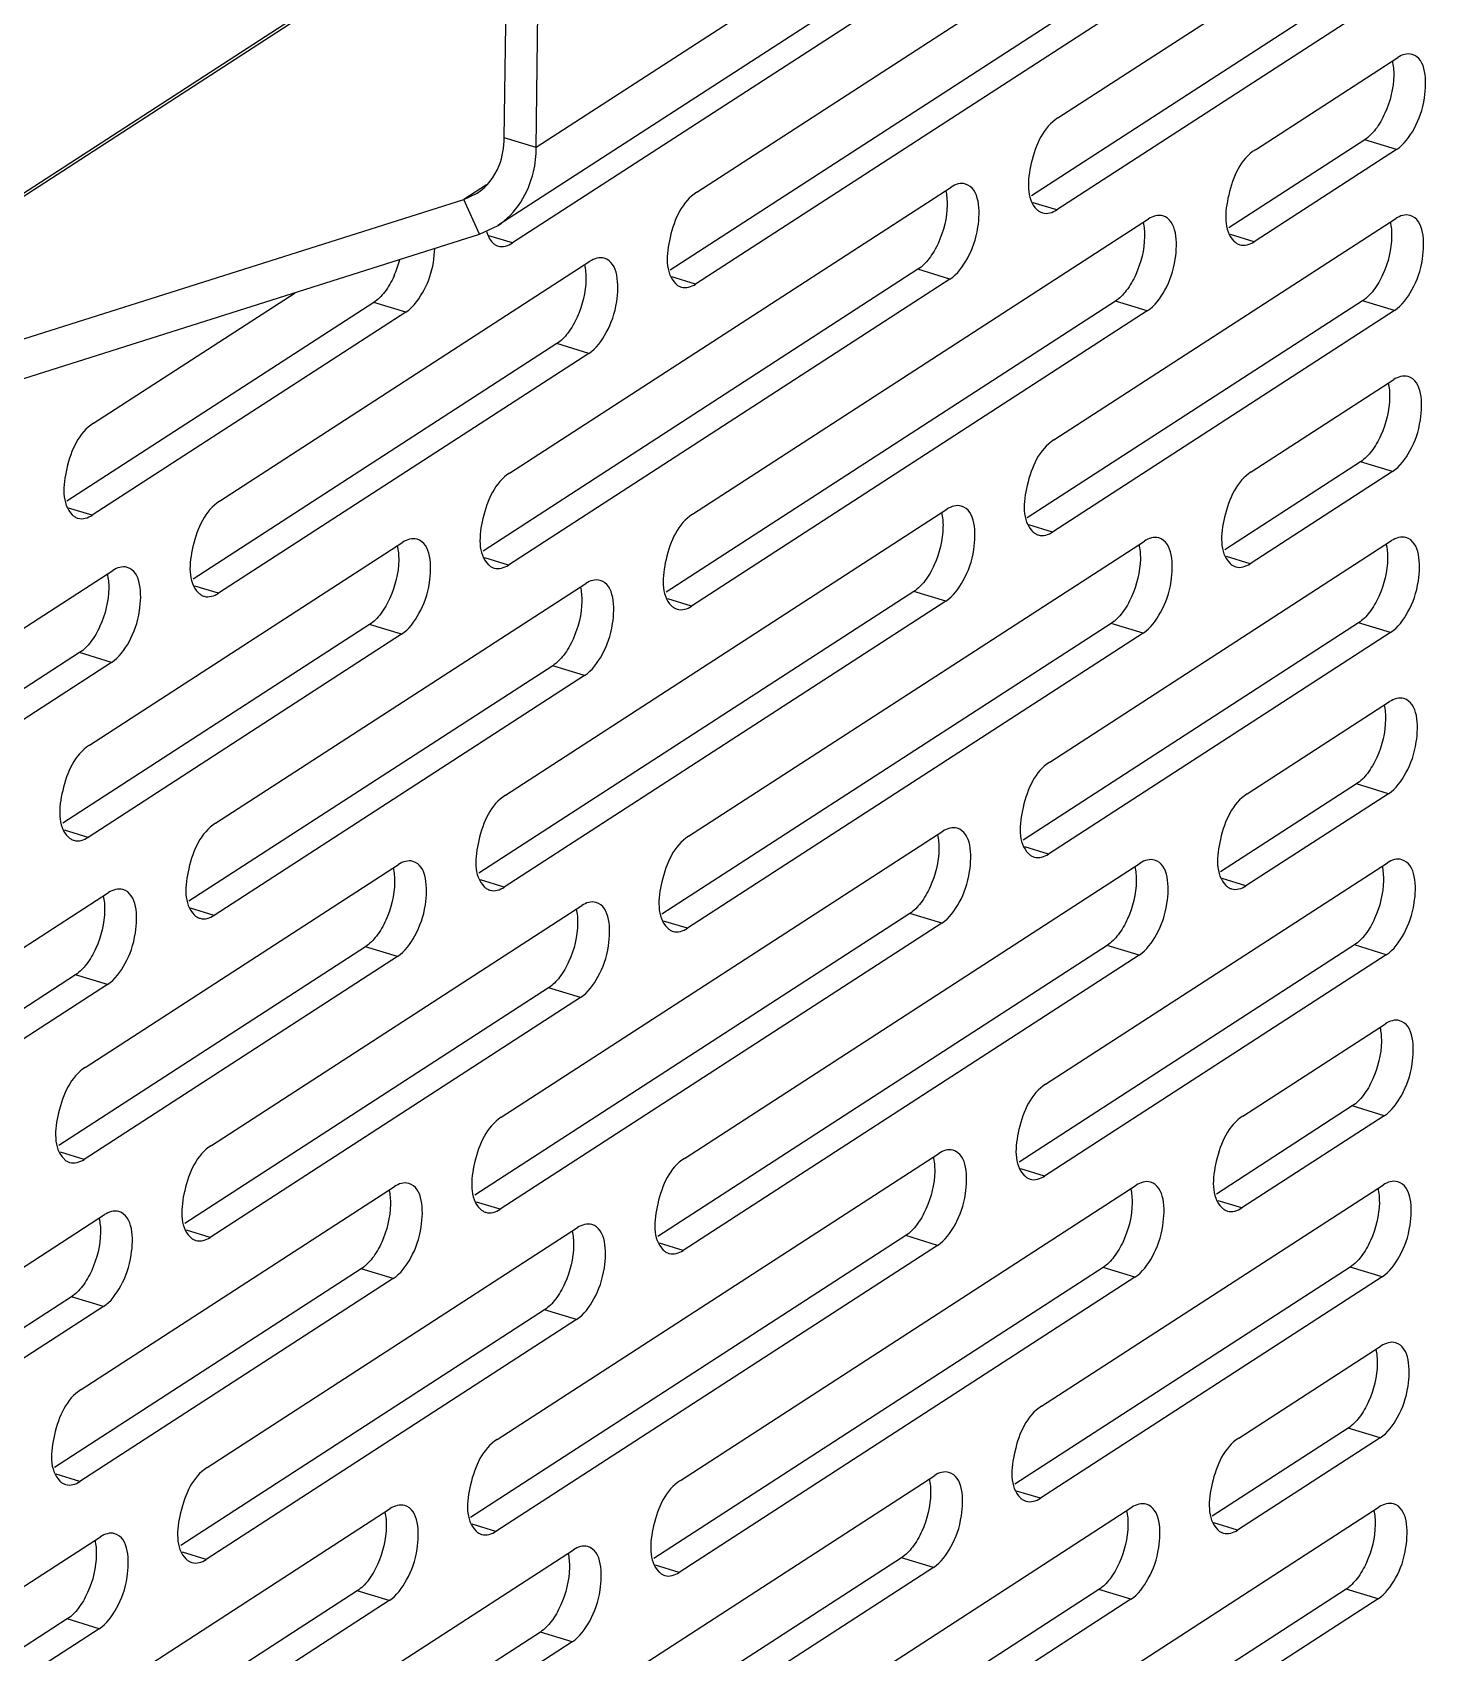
# Model space of a CAD drawing. Header units: millimetres. Extents: x -177 to 18421, y -5017 to 3255.
# Drawn here: x 4850.96 to 4864.6, y -3704.24 to -3688.43 of the extents above; entities that cross this region are included whole.
import ezdxf

# ---------------------------------------------------------------- set-up
doc = ezdxf.new("R2010")
doc.units = ezdxf.units.MM
doc.header["$LTSCALE"] = 46.255
doc.layers.get('0').update_dxf_attribs({"linetype": 'CONTINUOUS'})

msp = doc.modelspace()

# ---------------------------------------------------------------- linework, layer by layer
at = {"color": 3, "linetype": 'Continuous'}
for p, q in [((4874.854, -3677.267), (4855.881, -3689.556)), ((4874.481, -3678.029), (4855.507, -3690.318)), ((4857.448, -3689.991), (4861.896, -3687.11)), ((4860.972, -3689.266), (4864.308, -3687.106)), ((4859.958, -3687.697), (4855.649, -3690.487)), ((4861.884, -3688.008), (4857.436, -3690.888)), ((4864.297, -3688.003), (4860.961, -3690.164)), ((4855.881, -3689.556), (4855.898, -3688.232)), ((4862.898, -3689.577), (4864.288, -3688.677)), ((4864.277, -3689.575), (4862.886, -3690.475)), ((4855.621, -3692.732), (4859.93, -3689.941)), ((4855.328, -3690.402), (4855.509, -3690.316)), ((4857.407, -3693.133), (4861.855, -3690.252)), ((4860.932, -3692.409), (4864.268, -3690.248)), ((4846.835, -3693.089), (4855.328, -3690.402)), ((4852.791, -3693.006), (4856.405, -3690.666)), ((4851.56, -3692.245), (4853.527, -3690.972)), ((4859.918, -3690.839), (4855.609, -3693.63)), ((4854.607, -3691.163), (4851.549, -3693.143)), ((4861.844, -3691.15), (4857.396, -3694.031)), ((4864.256, -3691.146), (4860.92, -3693.307)), ((4856.394, -3691.564), (4852.78, -3693.904)), ((4862.858, -3692.72), (4864.248, -3691.819)), ((4864.236, -3692.717), (4862.846, -3693.617)), ((4855.58, -3695.875), (4859.889, -3693.084)), ((4851.52, -3695.388), (4854.578, -3693.407)), ((4857.367, -3696.276), (4861.815, -3693.395)), ((4860.892, -3695.551), (4864.228, -3693.391)), ((4848.76, -3695.617), (4851.749, -3693.682)), ((4852.751, -3696.149), (4856.365, -3693.808)), ((4859.878, -3693.982), (4855.569, -3696.772)), ((4854.567, -3694.305), (4851.509, -3696.286)), ((4861.804, -3694.293), (4857.356, -3697.173)), ((4864.216, -3694.288), (4860.88, -3696.449)), ((4851.737, -3694.579), (4848.749, -3696.515)), ((4856.353, -3694.706), (4852.739, -3697.047)), ((4862.817, -3695.862), (4864.207, -3694.962)), ((4864.196, -3695.86), (4862.806, -3696.76)), ((4855.54, -3699.017), (4859.849, -3696.226)), ((4851.48, -3698.53), (4854.538, -3696.55)), ((4857.327, -3699.418), (4861.775, -3696.537)), ((4860.851, -3698.694), (4864.187, -3696.533)), ((4848.72, -3698.76), (4851.708, -3696.824)), ((4852.711, -3699.291), (4856.325, -3696.951)), ((4859.838, -3697.124), (4855.529, -3699.915)), ((4854.526, -3697.448), (4851.468, -3699.428)), ((4861.763, -3697.435), (4857.315, -3700.316)), ((4864.176, -3697.431), (4860.84, -3699.592)), ((4851.697, -3697.722), (4848.708, -3699.658)), ((4856.313, -3697.849), (4852.699, -3700.189)), ((4862.777, -3699.005), (4864.167, -3698.104)), ((4864.156, -3699.002), (4862.766, -3699.902)), ((4855.5, -3702.16), (4859.809, -3699.369)), ((4857.287, -3702.561), (4861.735, -3699.68)), ((4860.811, -3701.836), (4864.147, -3699.676)), ((4851.439, -3701.673), (4854.498, -3699.692)), ((4848.68, -3701.902), (4851.668, -3699.967)), ((4852.67, -3702.434), (4856.284, -3700.093)), ((4859.797, -3700.267), (4855.488, -3703.057)), ((4854.486, -3700.59), (4851.428, -3702.571)), ((4861.723, -3700.578), (4857.275, -3703.458)), ((4864.136, -3700.573), (4860.8, -3702.734)), ((4851.657, -3700.864), (4848.668, -3702.8)), ((4856.273, -3700.991), (4852.659, -3703.332)), ((4862.737, -3702.147), (4864.127, -3701.247)), ((4864.115, -3702.145), (4862.725, -3703.045)), ((4855.46, -3705.302), (4859.769, -3702.511)), ((4851.399, -3704.815), (4854.457, -3702.835)), ((4857.246, -3705.703), (4861.694, -3702.822)), ((4860.771, -3704.979), (4864.107, -3702.818)), ((4848.639, -3705.045), (4851.628, -3703.109)), ((4852.63, -3705.576), (4856.244, -3703.236)), ((4859.757, -3703.409), (4855.448, -3706.2)), ((4854.446, -3703.733), (4851.388, -3705.713)), ((4861.683, -3703.72), (4857.235, -3706.601)), ((4864.095, -3703.716), (4860.759, -3705.876)), ((4851.616, -3704.007), (4848.628, -3705.943)), ((4856.233, -3704.134), (4852.619, -3706.474))]:
    msp.add_line(p, q, dxfattribs=at)
at = {"color": 7, "linetype": 'Continuous'}
for p, q in [((4855.601, -3686.942), (4846.668, -3692.727)), ((4855.601, -3686.974), (4846.683, -3692.75)), ((4861.573, -3687.913), (4857.189, -3690.752)), ((4863.985, -3687.908), (4860.713, -3690.027)), ((4855.569, -3689.461), (4855.586, -3688.137)), ((4855.881, -3689.556), (4855.569, -3689.461)), ((4863.965, -3689.48), (4862.639, -3690.338)), ((4864.277, -3689.575), (4863.965, -3689.48)), ((4855.395, -3689.921), (4855.175, -3690.063)), ((4855.175, -3690.063), (4855.304, -3690.002)), ((4846.683, -3692.75), (4855.175, -3690.063)), ((4855.328, -3690.402), (4855.175, -3690.063)), ((4860.961, -3690.164), (4860.729, -3690.094)), ((4855.649, -3690.487), (4855.418, -3690.417)), ((4862.886, -3690.475), (4862.655, -3690.404)), ((4859.606, -3690.744), (4855.362, -3693.493)), ((4857.436, -3690.888), (4857.205, -3690.818)), ((4859.918, -3690.839), (4859.606, -3690.744)), ((4854.295, -3691.068), (4851.302, -3693.007)), ((4854.607, -3691.163), (4854.295, -3691.068)), ((4861.532, -3691.055), (4857.149, -3693.894)), ((4863.945, -3691.051), (4860.673, -3693.17)), ((4861.844, -3691.15), (4861.532, -3691.055)), ((4864.256, -3691.146), (4863.945, -3691.051)), ((4856.082, -3691.469), (4852.532, -3693.768)), ((4856.394, -3691.564), (4856.082, -3691.469)), ((4863.925, -3692.622), (4862.599, -3693.481)), ((4864.236, -3692.717), (4863.925, -3692.622)), ((4851.549, -3693.143), (4851.318, -3693.073)), ((4860.92, -3693.307), (4860.689, -3693.236)), ((4855.609, -3693.63), (4855.378, -3693.56)), ((4862.846, -3693.617), (4862.615, -3693.547)), ((4852.78, -3693.904), (4852.548, -3693.834)), ((4859.566, -3693.887), (4855.322, -3696.636)), ((4857.396, -3694.031), (4857.165, -3693.96)), ((4859.878, -3693.982), (4859.566, -3693.887)), ((4854.255, -3694.21), (4851.261, -3696.149)), ((4854.567, -3694.305), (4854.255, -3694.21)), ((4861.492, -3694.198), (4857.108, -3697.037)), ((4863.904, -3694.193), (4860.633, -3696.312)), ((4861.804, -3694.293), (4861.492, -3694.198)), ((4864.216, -3694.288), (4863.904, -3694.193)), ((4851.425, -3694.484), (4848.501, -3696.378)), ((4851.737, -3694.579), (4851.425, -3694.484)), ((4856.042, -3694.611), (4852.492, -3696.91)), ((4856.353, -3694.706), (4856.042, -3694.611)), ((4863.884, -3695.765), (4862.559, -3696.623)), ((4864.196, -3695.86), (4863.884, -3695.765)), ((4851.509, -3696.286), (4851.277, -3696.215)), ((4860.88, -3696.449), (4860.649, -3696.379)), ((4855.569, -3696.772), (4855.338, -3696.702)), ((4862.806, -3696.76), (4862.575, -3696.689)), ((4852.739, -3697.047), (4852.508, -3696.976)), ((4859.526, -3697.029), (4855.281, -3699.778)), ((4857.356, -3697.173), (4857.124, -3697.103)), ((4859.838, -3697.124), (4859.526, -3697.029)), ((4854.215, -3697.353), (4851.221, -3699.292)), ((4854.526, -3697.448), (4854.215, -3697.353)), ((4861.452, -3697.34), (4857.068, -3700.179)), ((4863.864, -3697.336), (4860.593, -3699.455)), ((4861.763, -3697.435), (4861.452, -3697.34)), ((4864.176, -3697.431), (4863.864, -3697.336)), ((4851.385, -3697.627), (4848.461, -3699.521)), ((4851.697, -3697.722), (4851.385, -3697.627)), ((4856.002, -3697.754), (4852.452, -3700.053)), ((4856.313, -3697.849), (4856.002, -3697.754)), ((4863.844, -3698.907), (4862.518, -3699.766)), ((4864.156, -3699.002), (4863.844, -3698.907)), ((4851.468, -3699.428), (4851.237, -3699.358)), ((4860.84, -3699.592), (4860.609, -3699.521)), ((4862.766, -3699.902), (4862.534, -3699.832)), ((4855.529, -3699.915), (4855.297, -3699.845)), ((4852.699, -3700.189), (4852.468, -3700.119)), ((4859.486, -3700.172), (4855.241, -3702.921)), ((4857.315, -3700.316), (4857.084, -3700.245)), ((4859.797, -3700.267), (4859.486, -3700.172)), ((4854.174, -3700.495), (4851.181, -3702.434)), ((4854.486, -3700.59), (4854.174, -3700.495)), ((4861.412, -3700.483), (4857.028, -3703.322)), ((4863.824, -3700.478), (4860.552, -3702.597)), ((4861.723, -3700.578), (4861.412, -3700.483)), ((4864.136, -3700.573), (4863.824, -3700.478)), ((4851.345, -3700.769), (4848.421, -3702.663)), ((4851.657, -3700.864), (4851.345, -3700.769)), ((4855.961, -3700.896), (4852.412, -3703.195)), ((4856.273, -3700.991), (4855.961, -3700.896)), ((4863.804, -3702.05), (4862.478, -3702.908)), ((4864.115, -3702.145), (4863.804, -3702.05)), ((4851.428, -3702.571), (4851.197, -3702.5)), ((4860.8, -3702.734), (4860.568, -3702.664)), ((4855.488, -3703.057), (4855.257, -3702.987)), ((4862.725, -3703.045), (4862.494, -3702.974)), ((4852.659, -3703.332), (4852.428, -3703.261)), ((4859.445, -3703.314), (4855.201, -3706.063)), ((4859.757, -3703.409), (4859.445, -3703.314)), ((4857.275, -3703.458), (4857.044, -3703.388)), ((4861.371, -3703.625), (4856.988, -3706.464)), ((4863.784, -3703.621), (4860.512, -3705.74)), ((4861.683, -3703.72), (4861.371, -3703.625)), ((4864.095, -3703.716), (4863.784, -3703.621)), ((4854.134, -3703.638), (4851.14, -3705.577)), ((4854.446, -3703.733), (4854.134, -3703.638)), ((4851.305, -3703.912), (4848.381, -3705.806)), ((4851.616, -3704.007), (4851.305, -3703.912)), ((4855.921, -3704.039), (4852.371, -3706.338)), ((4856.233, -3704.134), (4855.921, -3704.039))]:
    msp.add_line(p, q, dxfattribs=at)
msp.add_arc((4853.586, -3690.401), 0.995, 335.7947, 345.5563, dxfattribs=at)
for points in [[(4864.234, -3688.71), (4864.245, -3688.756), (4864.249, -3688.804), (4864.249, -3688.851)], [(4864.249, -3688.851), (4864.247, -3688.977), (4864.215, -3689.105), (4864.163, -3689.221)], [(4864.163, -3689.221), (4864.138, -3689.276), (4864.108, -3689.329), (4864.072, -3689.377)], [(4864.072, -3689.377), (4864.042, -3689.416), (4864.006, -3689.453), (4863.965, -3689.48)], [(4855.519, -3689.731), (4855.552, -3689.645), (4855.568, -3689.552), (4855.569, -3689.461)], [(4855.305, -3690.002), (4855.401, -3689.939), (4855.477, -3689.838), (4855.519, -3689.731)], [(4859.876, -3689.975), (4859.887, -3690.021), (4859.891, -3690.068), (4859.89, -3690.115)], [(4859.89, -3690.115), (4859.889, -3690.242), (4859.857, -3690.37), (4859.805, -3690.485)], [(4861.802, -3690.286), (4861.813, -3690.331), (4861.817, -3690.379), (4861.816, -3690.426)], [(4864.214, -3690.281), (4864.225, -3690.327), (4864.229, -3690.375), (4864.228, -3690.422)], [(4859.805, -3690.485), (4859.78, -3690.54), (4859.75, -3690.593), (4859.713, -3690.641)], [(4861.816, -3690.426), (4861.814, -3690.553), (4861.783, -3690.681), (4861.731, -3690.796)], [(4864.228, -3690.422), (4864.227, -3690.549), (4864.195, -3690.677), (4864.143, -3690.792)], [(4859.713, -3690.641), (4859.683, -3690.68), (4859.648, -3690.717), (4859.606, -3690.744)], [(4854.493, -3690.809), (4854.469, -3690.864), (4854.439, -3690.917), (4854.402, -3690.965)], [(4856.352, -3690.699), (4856.363, -3690.745), (4856.366, -3690.793), (4856.366, -3690.84)], [(4861.731, -3690.796), (4861.706, -3690.851), (4861.676, -3690.904), (4861.639, -3690.952)], [(4864.143, -3690.792), (4864.118, -3690.847), (4864.088, -3690.9), (4864.052, -3690.948)], [(4854.402, -3690.965), (4854.372, -3691.004), (4854.337, -3691.041), (4854.295, -3691.068)], [(4856.366, -3690.84), (4856.364, -3690.966), (4856.332, -3691.094), (4856.28, -3691.21)], [(4861.639, -3690.952), (4861.609, -3690.991), (4861.574, -3691.028), (4861.532, -3691.055)], [(4864.052, -3690.948), (4864.021, -3690.987), (4863.986, -3691.024), (4863.945, -3691.051)], [(4856.28, -3691.21), (4856.256, -3691.265), (4856.225, -3691.318), (4856.189, -3691.366)], [(4856.189, -3691.366), (4856.159, -3691.405), (4856.124, -3691.442), (4856.082, -3691.469)], [(4864.194, -3691.853), (4864.205, -3691.898), (4864.209, -3691.946), (4864.208, -3691.993)], [(4864.208, -3691.993), (4864.207, -3692.12), (4864.175, -3692.248), (4864.123, -3692.363)], [(4864.123, -3692.363), (4864.098, -3692.418), (4864.068, -3692.471), (4864.031, -3692.519)], [(4864.031, -3692.519), (4864.001, -3692.558), (4863.966, -3692.595), (4863.925, -3692.622)], [(4859.836, -3693.117), (4859.847, -3693.163), (4859.851, -3693.211), (4859.85, -3693.258)], [(4859.85, -3693.258), (4859.848, -3693.384), (4859.816, -3693.512), (4859.764, -3693.628)], [(4854.524, -3693.441), (4854.535, -3693.487), (4854.539, -3693.534), (4854.539, -3693.581)], [(4861.762, -3693.428), (4861.773, -3693.474), (4861.776, -3693.522), (4861.776, -3693.569)], [(4864.174, -3693.424), (4864.185, -3693.47), (4864.189, -3693.517), (4864.188, -3693.564)], [(4854.539, -3693.581), (4854.537, -3693.708), (4854.505, -3693.836), (4854.453, -3693.951)], [(4859.764, -3693.628), (4859.74, -3693.683), (4859.71, -3693.736), (4859.673, -3693.784)], [(4861.776, -3693.569), (4861.774, -3693.695), (4861.742, -3693.823), (4861.69, -3693.939)], [(4864.188, -3693.564), (4864.187, -3693.691), (4864.155, -3693.819), (4864.103, -3693.935)], [(4851.695, -3693.715), (4851.706, -3693.761), (4851.71, -3693.808), (4851.709, -3693.855)], [(4859.673, -3693.784), (4859.643, -3693.823), (4859.608, -3693.86), (4859.566, -3693.887)], [(4851.709, -3693.855), (4851.708, -3693.982), (4851.676, -3694.11), (4851.624, -3694.226)], [(4854.453, -3693.951), (4854.428, -3694.006), (4854.398, -3694.059), (4854.362, -3694.107)], [(4856.326, -3693.982), (4856.324, -3694.109), (4856.292, -3694.237), (4856.24, -3694.352)], [(4856.311, -3693.842), (4856.322, -3693.887), (4856.326, -3693.935), (4856.326, -3693.982)], [(4861.69, -3693.939), (4861.666, -3693.994), (4861.636, -3694.047), (4861.599, -3694.095)], [(4864.103, -3693.935), (4864.078, -3693.989), (4864.048, -3694.043), (4864.011, -3694.09)], [(4854.362, -3694.107), (4854.332, -3694.146), (4854.296, -3694.183), (4854.255, -3694.21)], [(4861.599, -3694.095), (4861.569, -3694.134), (4861.534, -3694.171), (4861.492, -3694.198)], [(4864.011, -3694.09), (4863.981, -3694.13), (4863.946, -3694.166), (4863.904, -3694.193)], [(4851.624, -3694.226), (4851.599, -3694.281), (4851.569, -3694.334), (4851.532, -3694.381)], [(4851.532, -3694.381), (4851.502, -3694.421), (4851.467, -3694.458), (4851.425, -3694.484)], [(4856.24, -3694.352), (4856.215, -3694.407), (4856.185, -3694.46), (4856.149, -3694.508)], [(4856.149, -3694.508), (4856.118, -3694.547), (4856.083, -3694.584), (4856.042, -3694.611)], [(4864.154, -3694.995), (4864.165, -3695.041), (4864.169, -3695.089), (4864.168, -3695.136)], [(4864.168, -3695.136), (4864.166, -3695.262), (4864.135, -3695.39), (4864.083, -3695.506)], [(4864.083, -3695.506), (4864.058, -3695.561), (4864.028, -3695.614), (4863.991, -3695.662)], [(4863.991, -3695.662), (4863.961, -3695.701), (4863.926, -3695.738), (4863.884, -3695.765)], [(4859.795, -3696.26), (4859.807, -3696.306), (4859.81, -3696.353), (4859.81, -3696.4)], [(4859.81, -3696.4), (4859.808, -3696.527), (4859.776, -3696.655), (4859.724, -3696.77)], [(4854.484, -3696.583), (4854.495, -3696.629), (4854.499, -3696.677), (4854.498, -3696.724)], [(4861.721, -3696.571), (4861.732, -3696.616), (4861.736, -3696.664), (4861.736, -3696.711)], [(4864.134, -3696.566), (4864.145, -3696.612), (4864.149, -3696.66), (4864.148, -3696.707)], [(4854.498, -3696.724), (4854.497, -3696.85), (4854.465, -3696.978), (4854.413, -3697.094)], [(4859.724, -3696.77), (4859.699, -3696.825), (4859.669, -3696.878), (4859.633, -3696.926)], [(4861.736, -3696.711), (4861.734, -3696.838), (4861.702, -3696.966), (4861.65, -3697.081)], [(4864.148, -3696.707), (4864.146, -3696.834), (4864.115, -3696.962), (4864.062, -3697.077)], [(4851.655, -3696.858), (4851.666, -3696.903), (4851.67, -3696.951), (4851.669, -3696.998)], [(4856.271, -3696.984), (4856.282, -3697.03), (4856.286, -3697.078), (4856.285, -3697.125)], [(4859.633, -3696.926), (4859.603, -3696.965), (4859.567, -3697.002), (4859.526, -3697.029)], [(4851.669, -3696.998), (4851.667, -3697.125), (4851.636, -3697.253), (4851.583, -3697.368)], [(4854.413, -3697.094), (4854.388, -3697.149), (4854.358, -3697.202), (4854.321, -3697.25)], [(4856.285, -3697.125), (4856.284, -3697.251), (4856.252, -3697.379), (4856.2, -3697.495)], [(4861.65, -3697.081), (4861.625, -3697.136), (4861.595, -3697.189), (4861.559, -3697.237)], [(4864.062, -3697.077), (4864.038, -3697.132), (4864.008, -3697.185), (4863.971, -3697.233)], [(4854.321, -3697.25), (4854.291, -3697.289), (4854.256, -3697.326), (4854.215, -3697.353)], [(4861.559, -3697.237), (4861.529, -3697.276), (4861.493, -3697.313), (4861.452, -3697.34)], [(4863.971, -3697.233), (4863.941, -3697.272), (4863.906, -3697.309), (4863.864, -3697.336)], [(4851.583, -3697.368), (4851.559, -3697.423), (4851.529, -3697.476), (4851.492, -3697.524)], [(4851.492, -3697.524), (4851.462, -3697.563), (4851.427, -3697.6), (4851.385, -3697.627)], [(4856.2, -3697.495), (4856.175, -3697.55), (4856.145, -3697.603), (4856.108, -3697.651)], [(4856.108, -3697.651), (4856.078, -3697.69), (4856.043, -3697.727), (4856.002, -3697.754)], [(4864.114, -3698.138), (4864.125, -3698.183), (4864.128, -3698.231), (4864.128, -3698.278)], [(4864.128, -3698.278), (4864.126, -3698.405), (4864.094, -3698.533), (4864.042, -3698.648)], [(4864.042, -3698.648), (4864.018, -3698.703), (4863.988, -3698.756), (4863.951, -3698.804)], [(4863.951, -3698.804), (4863.921, -3698.843), (4863.886, -3698.88), (4863.844, -3698.907)], [(4859.755, -3699.402), (4859.766, -3699.448), (4859.77, -3699.496), (4859.769, -3699.543)], [(4859.769, -3699.543), (4859.768, -3699.669), (4859.736, -3699.797), (4859.684, -3699.913)], [(4854.444, -3699.726), (4854.455, -3699.772), (4854.459, -3699.819), (4854.458, -3699.866)], [(4861.681, -3699.713), (4861.692, -3699.759), (4861.696, -3699.807), (4861.695, -3699.854)], [(4864.093, -3699.709), (4864.105, -3699.755), (4864.108, -3699.802), (4864.108, -3699.849)], [(4854.458, -3699.866), (4854.456, -3699.993), (4854.425, -3700.121), (4854.373, -3700.236)], [(4859.684, -3699.913), (4859.659, -3699.968), (4859.629, -3700.021), (4859.592, -3700.069)], [(4861.695, -3699.854), (4861.694, -3699.98), (4861.662, -3700.108), (4861.61, -3700.224)], [(4864.108, -3699.849), (4864.106, -3699.976), (4864.074, -3700.104), (4864.022, -3700.22)], [(4851.629, -3700.14), (4851.627, -3700.267), (4851.595, -3700.395), (4851.543, -3700.511)], [(4851.614, -3700), (4851.626, -3700.046), (4851.629, -3700.093), (4851.629, -3700.14)], [(4856.231, -3700.127), (4856.242, -3700.172), (4856.246, -3700.22), (4856.245, -3700.267)], [(4859.592, -3700.069), (4859.562, -3700.108), (4859.527, -3700.145), (4859.486, -3700.172)], [(4854.373, -3700.236), (4854.348, -3700.291), (4854.318, -3700.344), (4854.281, -3700.392)], [(4856.245, -3700.267), (4856.243, -3700.394), (4856.212, -3700.522), (4856.16, -3700.637)], [(4861.61, -3700.224), (4861.585, -3700.279), (4861.555, -3700.332), (4861.518, -3700.38)], [(4864.022, -3700.22), (4863.997, -3700.274), (4863.967, -3700.328), (4863.931, -3700.375)], [(4854.281, -3700.392), (4854.251, -3700.431), (4854.216, -3700.468), (4854.174, -3700.495)], [(4861.518, -3700.38), (4861.488, -3700.419), (4861.453, -3700.456), (4861.412, -3700.483)], [(4863.931, -3700.375), (4863.901, -3700.415), (4863.865, -3700.451), (4863.824, -3700.478)], [(4851.543, -3700.511), (4851.518, -3700.566), (4851.488, -3700.619), (4851.452, -3700.666)], [(4851.452, -3700.666), (4851.422, -3700.706), (4851.386, -3700.743), (4851.345, -3700.769)], [(4856.16, -3700.637), (4856.135, -3700.692), (4856.105, -3700.745), (4856.068, -3700.793)], [(4856.068, -3700.793), (4856.038, -3700.832), (4856.003, -3700.869), (4855.961, -3700.896)], [(4864.073, -3701.28), (4864.084, -3701.326), (4864.088, -3701.374), (4864.088, -3701.421)], [(4864.088, -3701.421), (4864.086, -3701.547), (4864.054, -3701.675), (4864.002, -3701.791)], [(4864.002, -3701.791), (4863.977, -3701.846), (4863.947, -3701.899), (4863.911, -3701.947)], [(4863.911, -3701.947), (4863.881, -3701.986), (4863.845, -3702.023), (4863.804, -3702.05)], [(4859.715, -3702.545), (4859.726, -3702.591), (4859.73, -3702.638), (4859.729, -3702.685)], [(4859.729, -3702.685), (4859.728, -3702.812), (4859.696, -3702.94), (4859.644, -3703.055)], [(4854.404, -3702.868), (4854.415, -3702.914), (4854.418, -3702.962), (4854.418, -3703.009)], [(4861.655, -3702.996), (4861.653, -3703.123), (4861.622, -3703.251), (4861.57, -3703.366)], [(4861.641, -3702.856), (4861.652, -3702.901), (4861.656, -3702.949), (4861.655, -3702.996)], [(4864.067, -3702.992), (4864.066, -3703.119), (4864.034, -3703.247), (4863.982, -3703.362)], [(4864.053, -3702.851), (4864.064, -3702.897), (4864.068, -3702.945), (4864.067, -3702.992)], [(4851.574, -3703.143), (4851.585, -3703.188), (4851.589, -3703.236), (4851.588, -3703.283)], [(4854.418, -3703.009), (4854.416, -3703.135), (4854.384, -3703.263), (4854.332, -3703.379)], [(4859.644, -3703.055), (4859.619, -3703.11), (4859.589, -3703.163), (4859.552, -3703.211)], [(4851.588, -3703.283), (4851.587, -3703.41), (4851.555, -3703.538), (4851.503, -3703.653)], [(4856.19, -3703.269), (4856.202, -3703.315), (4856.205, -3703.363), (4856.205, -3703.41)], [(4859.552, -3703.211), (4859.522, -3703.25), (4859.487, -3703.287), (4859.445, -3703.314)], [(4854.332, -3703.379), (4854.308, -3703.434), (4854.278, -3703.487), (4854.241, -3703.535)], [(4856.205, -3703.41), (4856.203, -3703.536), (4856.171, -3703.664), (4856.119, -3703.78)], [(4861.57, -3703.366), (4861.545, -3703.421), (4861.515, -3703.474), (4861.478, -3703.522)], [(4863.982, -3703.362), (4863.957, -3703.417), (4863.927, -3703.47), (4863.89, -3703.518)], [(4854.241, -3703.535), (4854.211, -3703.574), (4854.176, -3703.611), (4854.134, -3703.638)], [(4861.478, -3703.522), (4861.448, -3703.561), (4861.413, -3703.598), (4861.371, -3703.625)], [(4863.89, -3703.518), (4863.86, -3703.557), (4863.825, -3703.594), (4863.784, -3703.621)], [(4851.503, -3703.653), (4851.478, -3703.708), (4851.448, -3703.761), (4851.412, -3703.809)], [(4856.119, -3703.78), (4856.094, -3703.835), (4856.064, -3703.888), (4856.028, -3703.936)], [(4851.412, -3703.809), (4851.381, -3703.848), (4851.346, -3703.885), (4851.305, -3703.912)], [(4856.028, -3703.936), (4855.998, -3703.975), (4855.963, -3704.012), (4855.921, -3704.039)]]:
    msp.add_open_spline(points, degree=3, dxfattribs=at)
at = {"color": 3, "linetype": 'Continuous'}
for points, knots in [([(4864.277, -3689.575), (4864.35, -3689.527), (4864.47, -3689.355), (4864.577, -3689.064), (4864.568, -3688.69), (4864.428, -3688.647)], [0, 0, 0, 0, 0.257826, 0.570702, 1, 1, 1, 1]), ([(4860.972, -3689.266), (4860.828, -3689.359), (4860.691, -3689.669), (4860.658, -3690.054), (4860.766, -3690.16)], [0, 0, 0, 0, 0.531434, 1, 1, 1, 1]), ([(4855.509, -3690.316), (4855.684, -3690.202), (4855.852, -3689.921), (4855.88, -3689.635), (4855.881, -3689.556)], [0, 0, 0, 0, 0.725245, 1, 1, 1, 1]), ([(4862.898, -3689.577), (4862.754, -3689.67), (4862.617, -3689.98), (4862.584, -3690.364), (4862.692, -3690.471)], [0, 0, 0, 0, 0.531434, 1, 1, 1, 1]), ([(4857.448, -3689.991), (4857.304, -3690.084), (4857.166, -3690.393), (4857.134, -3690.778), (4857.241, -3690.884)], [0, 0, 0, 0, 0.531434, 1, 1, 1, 1]), ([(4859.918, -3690.839), (4859.992, -3690.791), (4860.112, -3690.62), (4860.219, -3690.328), (4860.21, -3689.955), (4860.069, -3689.912)], [0, 0, 0, 0, 0.257826, 0.570702, 1, 1, 1, 1]), ([(4860.766, -3690.16), (4860.774, -3690.168), (4860.791, -3690.181), (4860.811, -3690.19), (4860.821, -3690.193)], [0, 0, 0, 0, 0.511486, 1, 1, 1, 1]), ([(4861.844, -3691.15), (4861.918, -3691.102), (4862.038, -3690.931), (4862.145, -3690.639), (4862.135, -3690.265), (4861.995, -3690.223)], [0, 0, 0, 0, 0.257826, 0.570702, 1, 1, 1, 1]), ([(4864.256, -3691.146), (4864.33, -3691.098), (4864.45, -3690.927), (4864.557, -3690.635), (4864.548, -3690.261), (4864.408, -3690.219)], [0, 0, 0, 0, 0.257826, 0.570702, 1, 1, 1, 1]), ([(4855.454, -3690.483), (4855.462, -3690.491), (4855.479, -3690.505), (4855.499, -3690.514), (4855.509, -3690.517)], [0, 0, 0, 0, 0.511486, 1, 1, 1, 1]), ([(4862.692, -3690.471), (4862.699, -3690.479), (4862.717, -3690.492), (4862.736, -3690.501), (4862.747, -3690.504)], [0, 0, 0, 0, 0.511486, 1, 1, 1, 1]), ([(4854.607, -3691.163), (4854.648, -3691.136), (4854.811, -3690.965), (4854.887, -3690.723), (4854.89, -3690.54)], [0, 0, 0, 0, 0.210788, 1, 1, 1, 1]), ([(4856.394, -3691.564), (4856.467, -3691.516), (4856.587, -3691.344), (4856.694, -3691.053), (4856.685, -3690.679), (4856.545, -3690.636)], [0, 0, 0, 0, 0.257826, 0.570702, 1, 1, 1, 1]), ([(4857.241, -3690.884), (4857.249, -3690.892), (4857.266, -3690.906), (4857.286, -3690.915), (4857.296, -3690.918)], [0, 0, 0, 0, 0.511486, 1, 1, 1, 1]), ([(4864.236, -3692.717), (4864.31, -3692.669), (4864.43, -3692.498), (4864.537, -3692.206), (4864.528, -3691.832), (4864.388, -3691.79)], [0, 0, 0, 0, 0.257826, 0.570702, 1, 1, 1, 1]), ([(4851.56, -3692.245), (4851.416, -3692.339), (4851.279, -3692.648), (4851.246, -3693.033), (4851.354, -3693.139)], [0, 0, 0, 0, 0.531434, 1, 1, 1, 1]), ([(4860.932, -3692.409), (4860.788, -3692.502), (4860.65, -3692.812), (4860.618, -3693.196), (4860.725, -3693.302)], [0, 0, 0, 0, 0.531434, 1, 1, 1, 1]), ([(4862.858, -3692.72), (4862.714, -3692.813), (4862.576, -3693.122), (4862.544, -3693.507), (4862.651, -3693.613)], [0, 0, 0, 0, 0.531434, 1, 1, 1, 1]), ([(4855.621, -3692.732), (4855.477, -3692.825), (4855.339, -3693.135), (4855.307, -3693.52), (4855.414, -3693.626)], [0, 0, 0, 0, 0.531434, 1, 1, 1, 1]), ([(4852.791, -3693.006), (4852.647, -3693.1), (4852.51, -3693.409), (4852.477, -3693.794), (4852.585, -3693.9)], [0, 0, 0, 0, 0.531434, 1, 1, 1, 1]), ([(4851.354, -3693.139), (4851.362, -3693.147), (4851.379, -3693.161), (4851.399, -3693.17), (4851.409, -3693.173)], [0, 0, 0, 0, 0.511486, 1, 1, 1, 1]), ([(4857.407, -3693.133), (4857.264, -3693.226), (4857.126, -3693.536), (4857.094, -3693.92), (4857.201, -3694.027)], [0, 0, 0, 0, 0.531434, 1, 1, 1, 1]), ([(4859.878, -3693.982), (4859.952, -3693.934), (4860.071, -3693.762), (4860.179, -3693.471), (4860.169, -3693.097), (4860.029, -3693.054)], [0, 0, 0, 0, 0.257826, 0.570702, 1, 1, 1, 1]), ([(4860.725, -3693.302), (4860.733, -3693.31), (4860.75, -3693.324), (4860.77, -3693.333), (4860.78, -3693.336)], [0, 0, 0, 0, 0.511486, 1, 1, 1, 1]), ([(4854.567, -3694.305), (4854.64, -3694.257), (4854.76, -3694.086), (4854.867, -3693.794), (4854.858, -3693.42), (4854.718, -3693.378)], [0, 0, 0, 0, 0.257826, 0.570702, 1, 1, 1, 1]), ([(4861.804, -3694.293), (4861.878, -3694.245), (4861.997, -3694.073), (4862.105, -3693.781), (4862.095, -3693.408), (4861.955, -3693.365)], [0, 0, 0, 0, 0.257826, 0.570702, 1, 1, 1, 1]), ([(4864.216, -3694.288), (4864.29, -3694.241), (4864.41, -3694.069), (4864.517, -3693.777), (4864.508, -3693.404), (4864.367, -3693.361)], [0, 0, 0, 0, 0.257826, 0.570702, 1, 1, 1, 1]), ([(4851.737, -3694.579), (4851.811, -3694.532), (4851.931, -3694.36), (4852.038, -3694.068), (4852.029, -3693.695), (4851.889, -3693.652)], [0, 0, 0, 0, 0.257826, 0.570702, 1, 1, 1, 1]), ([(4855.414, -3693.626), (4855.422, -3693.634), (4855.439, -3693.647), (4855.459, -3693.656), (4855.469, -3693.659)], [0, 0, 0, 0, 0.511486, 1, 1, 1, 1]), ([(4862.651, -3693.613), (4862.659, -3693.621), (4862.676, -3693.635), (4862.696, -3693.644), (4862.706, -3693.647)], [0, 0, 0, 0, 0.511486, 1, 1, 1, 1]), ([(4856.353, -3694.706), (4856.427, -3694.658), (4856.547, -3694.487), (4856.654, -3694.195), (4856.645, -3693.821), (4856.505, -3693.779)], [0, 0, 0, 0, 0.257826, 0.570702, 1, 1, 1, 1]), ([(4852.585, -3693.9), (4852.593, -3693.908), (4852.61, -3693.922), (4852.63, -3693.931), (4852.64, -3693.934)], [0, 0, 0, 0, 0.511486, 1, 1, 1, 1]), ([(4857.201, -3694.027), (4857.209, -3694.035), (4857.226, -3694.048), (4857.246, -3694.057), (4857.256, -3694.06)], [0, 0, 0, 0, 0.511486, 1, 1, 1, 1]), ([(4864.196, -3695.86), (4864.27, -3695.812), (4864.39, -3695.64), (4864.497, -3695.349), (4864.487, -3694.975), (4864.347, -3694.932)], [0, 0, 0, 0, 0.257826, 0.570702, 1, 1, 1, 1]), ([(4851.52, -3695.388), (4851.376, -3695.481), (4851.239, -3695.791), (4851.206, -3696.175), (4851.314, -3696.282)], [0, 0, 0, 0, 0.531434, 1, 1, 1, 1]), ([(4860.892, -3695.551), (4860.748, -3695.644), (4860.61, -3695.954), (4860.578, -3696.339), (4860.685, -3696.445)], [0, 0, 0, 0, 0.531434, 1, 1, 1, 1]), ([(4855.58, -3695.875), (4855.436, -3695.968), (4855.299, -3696.277), (4855.266, -3696.662), (4855.374, -3696.768)], [0, 0, 0, 0, 0.531434, 1, 1, 1, 1]), ([(4862.817, -3695.862), (4862.674, -3695.955), (4862.536, -3696.265), (4862.504, -3696.649), (4862.611, -3696.756)], [0, 0, 0, 0, 0.531434, 1, 1, 1, 1]), ([(4852.751, -3696.149), (4852.607, -3696.242), (4852.469, -3696.552), (4852.437, -3696.936), (4852.544, -3697.043)], [0, 0, 0, 0, 0.531434, 1, 1, 1, 1]), ([(4859.838, -3697.124), (4859.911, -3697.076), (4860.031, -3696.905), (4860.138, -3696.613), (4860.129, -3696.24), (4859.989, -3696.197)], [0, 0, 0, 0, 0.257826, 0.570702, 1, 1, 1, 1]), ([(4851.314, -3696.282), (4851.321, -3696.289), (4851.339, -3696.303), (4851.359, -3696.312), (4851.369, -3696.315)], [0, 0, 0, 0, 0.511486, 1, 1, 1, 1]), ([(4857.367, -3696.276), (4857.223, -3696.369), (4857.086, -3696.678), (4857.053, -3697.063), (4857.161, -3697.169)], [0, 0, 0, 0, 0.531434, 1, 1, 1, 1]), ([(4860.685, -3696.445), (4860.693, -3696.453), (4860.71, -3696.466), (4860.73, -3696.475), (4860.74, -3696.478)], [0, 0, 0, 0, 0.511486, 1, 1, 1, 1]), ([(4861.763, -3697.435), (4861.837, -3697.387), (4861.957, -3697.216), (4862.064, -3696.924), (4862.055, -3696.55), (4861.915, -3696.508)], [0, 0, 0, 0, 0.257826, 0.570702, 1, 1, 1, 1]), ([(4864.176, -3697.431), (4864.25, -3697.383), (4864.369, -3697.212), (4864.477, -3696.92), (4864.467, -3696.546), (4864.327, -3696.504)], [0, 0, 0, 0, 0.257826, 0.570702, 1, 1, 1, 1]), ([(4854.526, -3697.448), (4854.6, -3697.4), (4854.72, -3697.228), (4854.827, -3696.937), (4854.818, -3696.563), (4854.678, -3696.52)], [0, 0, 0, 0, 0.257826, 0.570702, 1, 1, 1, 1]), ([(4851.697, -3697.722), (4851.771, -3697.674), (4851.89, -3697.503), (4851.998, -3697.211), (4851.988, -3696.837), (4851.848, -3696.795)], [0, 0, 0, 0, 0.257826, 0.570702, 1, 1, 1, 1]), ([(4855.374, -3696.768), (4855.382, -3696.776), (4855.399, -3696.79), (4855.419, -3696.799), (4855.429, -3696.802)], [0, 0, 0, 0, 0.511486, 1, 1, 1, 1]), ([(4862.611, -3696.756), (4862.619, -3696.764), (4862.636, -3696.777), (4862.656, -3696.786), (4862.666, -3696.789)], [0, 0, 0, 0, 0.511486, 1, 1, 1, 1]), ([(4856.313, -3697.849), (4856.387, -3697.801), (4856.507, -3697.629), (4856.614, -3697.338), (4856.605, -3696.964), (4856.465, -3696.921)], [0, 0, 0, 0, 0.257826, 0.570702, 1, 1, 1, 1]), ([(4852.544, -3697.043), (4852.552, -3697.05), (4852.569, -3697.064), (4852.589, -3697.073), (4852.6, -3697.076)], [0, 0, 0, 0, 0.511486, 1, 1, 1, 1]), ([(4857.161, -3697.169), (4857.169, -3697.177), (4857.186, -3697.191), (4857.206, -3697.2), (4857.216, -3697.203)], [0, 0, 0, 0, 0.511486, 1, 1, 1, 1]), ([(4864.156, -3699.002), (4864.23, -3698.954), (4864.349, -3698.783), (4864.457, -3698.491), (4864.447, -3698.117), (4864.307, -3698.075)], [0, 0, 0, 0, 0.257826, 0.570702, 1, 1, 1, 1]), ([(4851.48, -3698.53), (4851.336, -3698.624), (4851.198, -3698.933), (4851.166, -3699.318), (4851.273, -3699.424)], [0, 0, 0, 0, 0.531434, 1, 1, 1, 1]), ([(4860.851, -3698.694), (4860.707, -3698.787), (4860.57, -3699.097), (4860.537, -3699.481), (4860.645, -3699.587)], [0, 0, 0, 0, 0.531434, 1, 1, 1, 1]), ([(4855.54, -3699.017), (4855.396, -3699.11), (4855.259, -3699.42), (4855.226, -3699.805), (4855.334, -3699.911)], [0, 0, 0, 0, 0.531434, 1, 1, 1, 1]), ([(4862.777, -3699.005), (4862.633, -3699.098), (4862.496, -3699.407), (4862.463, -3699.792), (4862.571, -3699.898)], [0, 0, 0, 0, 0.531434, 1, 1, 1, 1]), ([(4852.711, -3699.291), (4852.567, -3699.385), (4852.429, -3699.694), (4852.397, -3700.079), (4852.504, -3700.185)], [0, 0, 0, 0, 0.531434, 1, 1, 1, 1]), ([(4859.797, -3700.267), (4859.871, -3700.219), (4859.991, -3700.047), (4860.098, -3699.756), (4860.089, -3699.382), (4859.949, -3699.339)], [0, 0, 0, 0, 0.257826, 0.570702, 1, 1, 1, 1]), ([(4851.273, -3699.424), (4851.281, -3699.432), (4851.298, -3699.446), (4851.318, -3699.455), (4851.328, -3699.458)], [0, 0, 0, 0, 0.511486, 1, 1, 1, 1]), ([(4857.327, -3699.418), (4857.183, -3699.511), (4857.045, -3699.821), (4857.013, -3700.205), (4857.121, -3700.312)], [0, 0, 0, 0, 0.531434, 1, 1, 1, 1]), ([(4854.486, -3700.59), (4854.56, -3700.542), (4854.68, -3700.371), (4854.787, -3700.079), (4854.777, -3699.705), (4854.637, -3699.663)], [0, 0, 0, 0, 0.257826, 0.570702, 1, 1, 1, 1]), ([(4860.645, -3699.587), (4860.653, -3699.595), (4860.67, -3699.609), (4860.69, -3699.618), (4860.7, -3699.621)], [0, 0, 0, 0, 0.511486, 1, 1, 1, 1]), ([(4861.723, -3700.578), (4861.797, -3700.53), (4861.917, -3700.358), (4862.024, -3700.066), (4862.015, -3699.693), (4861.875, -3699.65)], [0, 0, 0, 0, 0.257826, 0.570702, 1, 1, 1, 1]), ([(4864.136, -3700.573), (4864.209, -3700.526), (4864.329, -3700.354), (4864.436, -3700.062), (4864.427, -3699.689), (4864.287, -3699.646)], [0, 0, 0, 0, 0.257826, 0.570702, 1, 1, 1, 1]), ([(4851.657, -3700.864), (4851.73, -3700.817), (4851.85, -3700.645), (4851.957, -3700.353), (4851.948, -3699.98), (4851.808, -3699.937)], [0, 0, 0, 0, 0.257826, 0.570702, 1, 1, 1, 1]), ([(4855.334, -3699.911), (4855.342, -3699.919), (4855.359, -3699.932), (4855.379, -3699.941), (4855.389, -3699.944)], [0, 0, 0, 0, 0.511486, 1, 1, 1, 1]), ([(4862.571, -3699.898), (4862.579, -3699.906), (4862.596, -3699.92), (4862.616, -3699.929), (4862.626, -3699.932)], [0, 0, 0, 0, 0.511486, 1, 1, 1, 1]), ([(4856.273, -3700.991), (4856.347, -3700.943), (4856.466, -3700.772), (4856.574, -3700.48), (4856.564, -3700.106), (4856.424, -3700.064)], [0, 0, 0, 0, 0.257826, 0.570702, 1, 1, 1, 1]), ([(4852.504, -3700.185), (4852.512, -3700.193), (4852.529, -3700.207), (4852.549, -3700.216), (4852.559, -3700.219)], [0, 0, 0, 0, 0.511486, 1, 1, 1, 1]), ([(4857.121, -3700.312), (4857.128, -3700.32), (4857.145, -3700.333), (4857.165, -3700.342), (4857.176, -3700.345)], [0, 0, 0, 0, 0.511486, 1, 1, 1, 1]), ([(4864.115, -3702.145), (4864.189, -3702.097), (4864.309, -3701.925), (4864.416, -3701.634), (4864.407, -3701.26), (4864.267, -3701.217)], [0, 0, 0, 0, 0.257826, 0.570702, 1, 1, 1, 1]), ([(4851.439, -3701.673), (4851.296, -3701.766), (4851.158, -3702.076), (4851.126, -3702.46), (4851.233, -3702.567)], [0, 0, 0, 0, 0.531434, 1, 1, 1, 1]), ([(4860.811, -3701.836), (4860.667, -3701.929), (4860.53, -3702.239), (4860.497, -3702.624), (4860.605, -3702.73)], [0, 0, 0, 0, 0.531434, 1, 1, 1, 1]), ([(4855.5, -3702.16), (4855.356, -3702.253), (4855.218, -3702.562), (4855.186, -3702.947), (4855.293, -3703.053)], [0, 0, 0, 0, 0.531434, 1, 1, 1, 1]), ([(4862.737, -3702.147), (4862.593, -3702.24), (4862.456, -3702.55), (4862.423, -3702.934), (4862.531, -3703.041)], [0, 0, 0, 0, 0.531434, 1, 1, 1, 1]), ([(4852.67, -3702.434), (4852.526, -3702.527), (4852.389, -3702.837), (4852.356, -3703.221), (4852.464, -3703.328)], [0, 0, 0, 0, 0.531434, 1, 1, 1, 1]), ([(4859.757, -3703.409), (4859.831, -3703.361), (4859.951, -3703.19), (4860.058, -3702.898), (4860.049, -3702.524), (4859.908, -3702.482)], [0, 0, 0, 0, 0.257826, 0.570702, 1, 1, 1, 1]), ([(4851.233, -3702.567), (4851.241, -3702.574), (4851.258, -3702.588), (4851.278, -3702.597), (4851.288, -3702.6)], [0, 0, 0, 0, 0.511486, 1, 1, 1, 1]), ([(4857.287, -3702.561), (4857.143, -3702.654), (4857.005, -3702.963), (4856.973, -3703.348), (4857.08, -3703.454)], [0, 0, 0, 0, 0.531434, 1, 1, 1, 1]), ([(4854.446, -3703.733), (4854.52, -3703.685), (4854.639, -3703.513), (4854.747, -3703.222), (4854.737, -3702.848), (4854.597, -3702.805)], [0, 0, 0, 0, 0.257826, 0.570702, 1, 1, 1, 1]), ([(4860.605, -3702.73), (4860.613, -3702.738), (4860.63, -3702.751), (4860.65, -3702.76), (4860.66, -3702.763)], [0, 0, 0, 0, 0.511486, 1, 1, 1, 1]), ([(4861.683, -3703.72), (4861.757, -3703.672), (4861.876, -3703.501), (4861.984, -3703.209), (4861.974, -3702.835), (4861.834, -3702.793)], [0, 0, 0, 0, 0.257826, 0.570702, 1, 1, 1, 1]), ([(4864.095, -3703.716), (4864.169, -3703.668), (4864.289, -3703.497), (4864.396, -3703.205), (4864.387, -3702.831), (4864.247, -3702.789)], [0, 0, 0, 0, 0.257826, 0.570702, 1, 1, 1, 1]), ([(4851.616, -3704.007), (4851.69, -3703.959), (4851.81, -3703.788), (4851.917, -3703.496), (4851.908, -3703.122), (4851.768, -3703.08)], [0, 0, 0, 0, 0.257826, 0.570702, 1, 1, 1, 1]), ([(4855.293, -3703.053), (4855.301, -3703.061), (4855.318, -3703.075), (4855.338, -3703.084), (4855.348, -3703.087)], [0, 0, 0, 0, 0.511486, 1, 1, 1, 1]), ([(4862.531, -3703.041), (4862.538, -3703.049), (4862.555, -3703.062), (4862.575, -3703.071), (4862.586, -3703.074)], [0, 0, 0, 0, 0.511486, 1, 1, 1, 1]), ([(4856.233, -3704.134), (4856.306, -3704.086), (4856.426, -3703.914), (4856.533, -3703.623), (4856.524, -3703.249), (4856.384, -3703.206)], [0, 0, 0, 0, 0.257826, 0.570702, 1, 1, 1, 1]), ([(4852.464, -3703.328), (4852.472, -3703.335), (4852.489, -3703.349), (4852.509, -3703.358), (4852.519, -3703.361)], [0, 0, 0, 0, 0.511486, 1, 1, 1, 1]), ([(4857.08, -3703.454), (4857.088, -3703.462), (4857.105, -3703.476), (4857.125, -3703.485), (4857.135, -3703.488)], [0, 0, 0, 0, 0.511486, 1, 1, 1, 1])]:
    msp.add_open_spline(points, degree=3, knots=knots, dxfattribs=at)
for points in [[(4864.428, -3688.647), (4864.382, -3688.634), (4864.328, -3688.651), (4864.288, -3688.677)], [(4860.069, -3689.912), (4860.024, -3689.898), (4859.97, -3689.915), (4859.93, -3689.941)], [(4860.821, -3690.193), (4860.866, -3690.207), (4860.921, -3690.19), (4860.961, -3690.164)], [(4861.995, -3690.223), (4861.95, -3690.209), (4861.895, -3690.226), (4861.855, -3690.252)], [(4864.408, -3690.219), (4864.362, -3690.205), (4864.308, -3690.222), (4864.268, -3690.248)], [(4855.394, -3690.371), (4855.406, -3690.412), (4855.424, -3690.453), (4855.454, -3690.483)], [(4855.509, -3690.517), (4855.555, -3690.531), (4855.609, -3690.513), (4855.649, -3690.487)], [(4862.747, -3690.504), (4862.792, -3690.518), (4862.846, -3690.501), (4862.886, -3690.475)], [(4856.545, -3690.636), (4856.499, -3690.623), (4856.445, -3690.64), (4856.405, -3690.666)], [(4857.296, -3690.918), (4857.342, -3690.932), (4857.396, -3690.914), (4857.436, -3690.888)], [(4864.388, -3691.79), (4864.342, -3691.776), (4864.288, -3691.793), (4864.248, -3691.819)], [(4860.029, -3693.054), (4859.984, -3693.041), (4859.929, -3693.058), (4859.889, -3693.084)], [(4851.409, -3693.173), (4851.454, -3693.186), (4851.509, -3693.169), (4851.549, -3693.143)], [(4860.78, -3693.336), (4860.826, -3693.35), (4860.88, -3693.332), (4860.92, -3693.307)], [(4861.955, -3693.365), (4861.91, -3693.351), (4861.855, -3693.369), (4861.815, -3693.395)], [(4864.367, -3693.361), (4864.322, -3693.347), (4864.268, -3693.365), (4864.228, -3693.391)], [(4854.718, -3693.378), (4854.672, -3693.364), (4854.618, -3693.381), (4854.578, -3693.407)], [(4851.889, -3693.652), (4851.843, -3693.638), (4851.789, -3693.656), (4851.749, -3693.682)], [(4855.469, -3693.659), (4855.515, -3693.673), (4855.569, -3693.656), (4855.609, -3693.63)], [(4862.706, -3693.647), (4862.752, -3693.661), (4862.806, -3693.643), (4862.846, -3693.617)], [(4856.505, -3693.779), (4856.459, -3693.765), (4856.405, -3693.782), (4856.365, -3693.808)], [(4852.64, -3693.934), (4852.685, -3693.948), (4852.74, -3693.93), (4852.78, -3693.904)], [(4857.256, -3694.06), (4857.302, -3694.074), (4857.356, -3694.057), (4857.396, -3694.031)], [(4864.347, -3694.932), (4864.302, -3694.919), (4864.247, -3694.936), (4864.207, -3694.962)], [(4859.989, -3696.197), (4859.943, -3696.183), (4859.889, -3696.2), (4859.849, -3696.226)], [(4851.369, -3696.315), (4851.414, -3696.329), (4851.469, -3696.312), (4851.509, -3696.286)], [(4854.678, -3696.52), (4854.632, -3696.507), (4854.578, -3696.524), (4854.538, -3696.55)], [(4860.74, -3696.478), (4860.786, -3696.492), (4860.84, -3696.475), (4860.88, -3696.449)], [(4861.915, -3696.508), (4861.869, -3696.494), (4861.815, -3696.511), (4861.775, -3696.537)], [(4864.327, -3696.504), (4864.282, -3696.49), (4864.227, -3696.507), (4864.187, -3696.533)], [(4851.848, -3696.795), (4851.803, -3696.781), (4851.748, -3696.798), (4851.708, -3696.824)], [(4855.429, -3696.802), (4855.474, -3696.816), (4855.529, -3696.798), (4855.569, -3696.772)], [(4862.666, -3696.789), (4862.712, -3696.803), (4862.766, -3696.786), (4862.806, -3696.76)], [(4856.465, -3696.921), (4856.419, -3696.907), (4856.365, -3696.925), (4856.325, -3696.951)], [(4852.6, -3697.076), (4852.645, -3697.09), (4852.699, -3697.073), (4852.739, -3697.047)], [(4857.216, -3697.203), (4857.261, -3697.217), (4857.316, -3697.199), (4857.356, -3697.173)], [(4864.307, -3698.075), (4864.262, -3698.061), (4864.207, -3698.078), (4864.167, -3698.104)], [(4859.949, -3699.339), (4859.903, -3699.326), (4859.849, -3699.343), (4859.809, -3699.369)], [(4851.328, -3699.458), (4851.374, -3699.471), (4851.428, -3699.454), (4851.468, -3699.428)], [(4854.637, -3699.663), (4854.592, -3699.649), (4854.538, -3699.666), (4854.498, -3699.692)], [(4860.7, -3699.621), (4860.746, -3699.635), (4860.8, -3699.617), (4860.84, -3699.592)], [(4861.875, -3699.65), (4861.829, -3699.636), (4861.775, -3699.654), (4861.735, -3699.68)], [(4864.287, -3699.646), (4864.241, -3699.632), (4864.187, -3699.65), (4864.147, -3699.676)], [(4851.808, -3699.937), (4851.762, -3699.923), (4851.708, -3699.941), (4851.668, -3699.967)], [(4855.389, -3699.944), (4855.434, -3699.958), (4855.489, -3699.941), (4855.529, -3699.915)], [(4862.626, -3699.932), (4862.671, -3699.946), (4862.726, -3699.928), (4862.766, -3699.902)], [(4856.424, -3700.064), (4856.379, -3700.05), (4856.324, -3700.067), (4856.284, -3700.093)], [(4852.559, -3700.219), (4852.605, -3700.233), (4852.659, -3700.215), (4852.699, -3700.189)], [(4857.176, -3700.345), (4857.221, -3700.359), (4857.275, -3700.342), (4857.315, -3700.316)], [(4864.267, -3701.217), (4864.221, -3701.204), (4864.167, -3701.221), (4864.127, -3701.247)], [(4859.908, -3702.482), (4859.863, -3702.468), (4859.809, -3702.485), (4859.769, -3702.511)], [(4851.288, -3702.6), (4851.334, -3702.614), (4851.388, -3702.597), (4851.428, -3702.571)], [(4854.597, -3702.805), (4854.552, -3702.792), (4854.497, -3702.809), (4854.457, -3702.835)], [(4860.66, -3702.763), (4860.705, -3702.777), (4860.76, -3702.76), (4860.8, -3702.734)], [(4861.834, -3702.793), (4861.789, -3702.779), (4861.734, -3702.796), (4861.694, -3702.822)], [(4864.247, -3702.789), (4864.201, -3702.775), (4864.147, -3702.792), (4864.107, -3702.818)], [(4851.768, -3703.08), (4851.722, -3703.066), (4851.668, -3703.083), (4851.628, -3703.109)], [(4855.348, -3703.087), (4855.394, -3703.101), (4855.448, -3703.083), (4855.488, -3703.057)], [(4862.586, -3703.074), (4862.631, -3703.088), (4862.685, -3703.071), (4862.725, -3703.045)], [(4856.384, -3703.206), (4856.338, -3703.192), (4856.284, -3703.21), (4856.244, -3703.236)], [(4852.519, -3703.361), (4852.565, -3703.375), (4852.619, -3703.358), (4852.659, -3703.332)], [(4857.135, -3703.488), (4857.181, -3703.502), (4857.235, -3703.484), (4857.275, -3703.458)]]:
    msp.add_open_spline(points, degree=3, dxfattribs=at)

doc.saveas('drawing.dxf')
